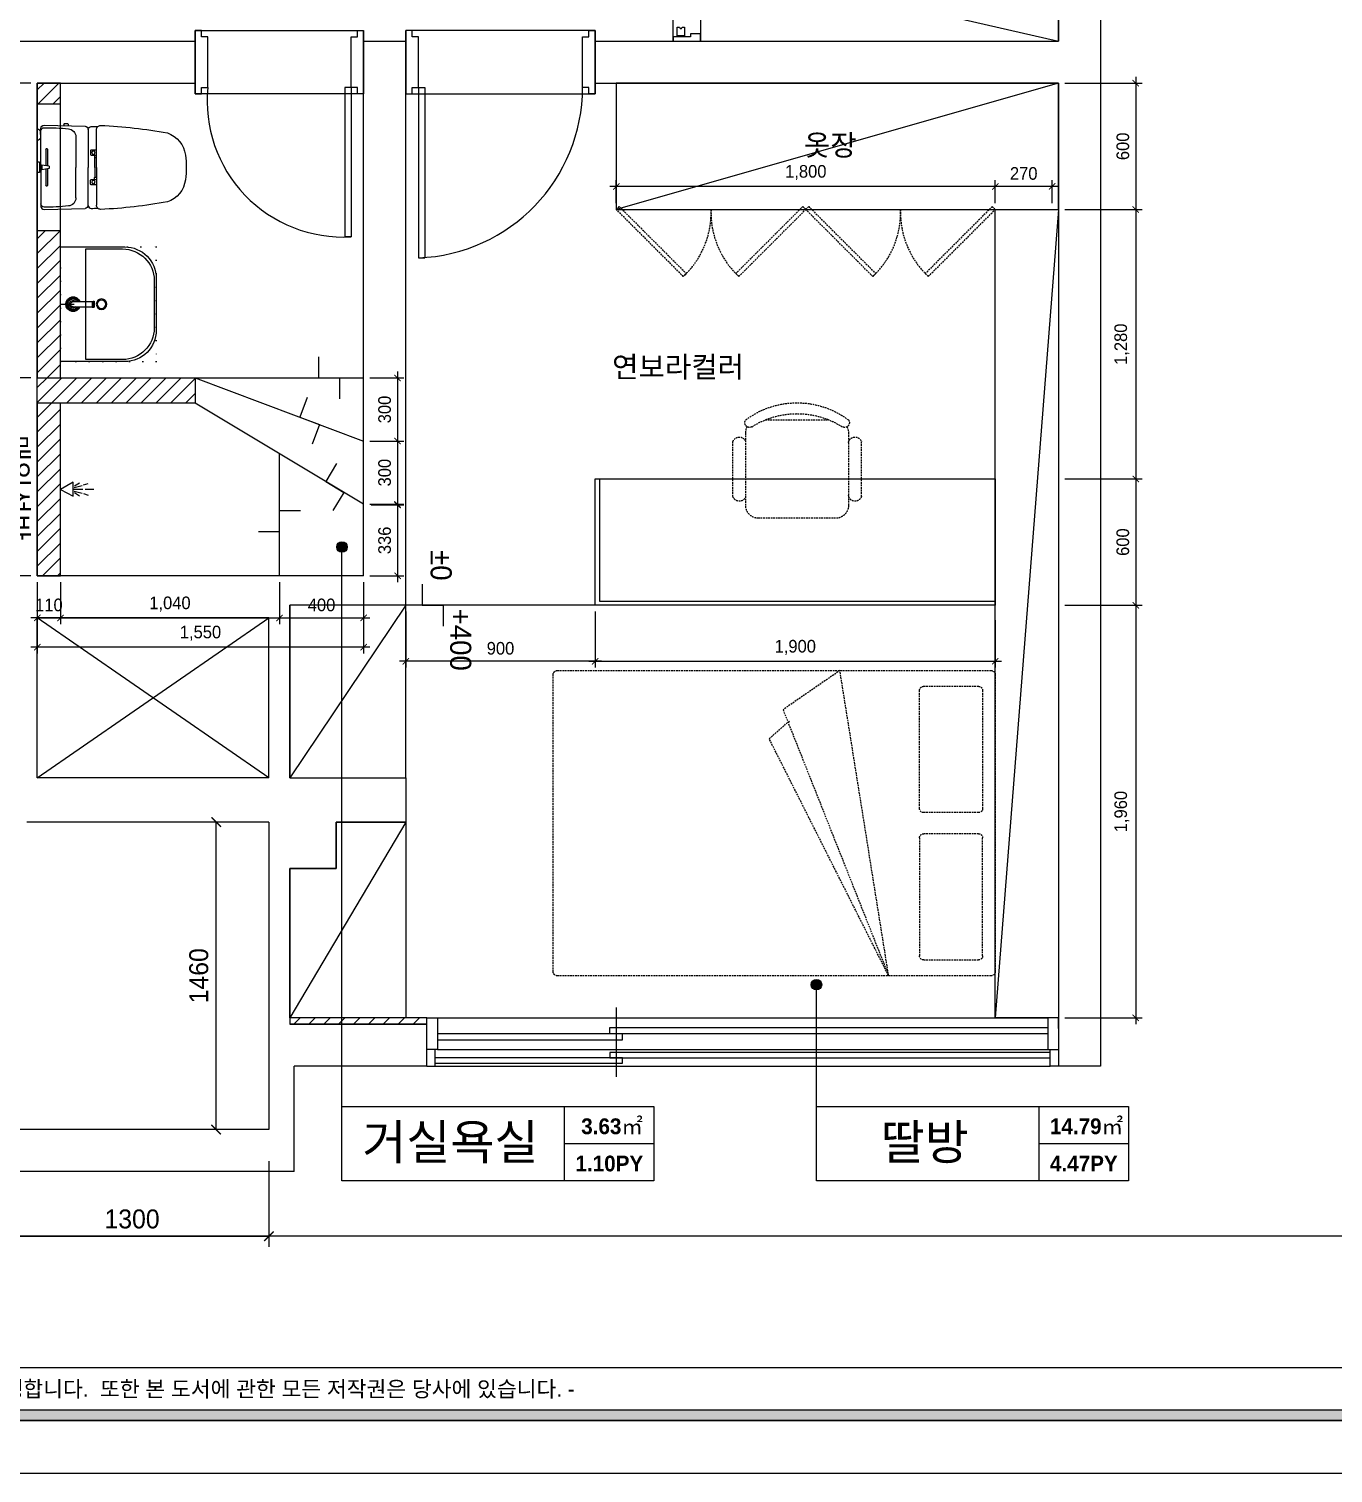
# Model space of a CAD drawing. Header units: millimetres. Extents: x -551172 to 232469, y -3435 to 261611.
# Drawn here: x 180061 to 186256, y 79203 to 86063 of the extents above; entities that cross this region are included whole.
import ezdxf
from ezdxf.enums import TextEntityAlignment as Align

# ---------------------------------------------------------------- set-up
doc = ezdxf.new("R2010")
doc.units = ezdxf.units.MM
doc.header["$LTSCALE"] = 10
doc.header["$PDMODE"] = 3
for name, pattern in [('DH-HID2', [1.2, 0.8, -0.4]), ('DOT', [6.35, 0, -6.35]), ('HIDDEN', [9.525, 6.35, -3.175])]:
    doc.linetypes.add(name, pattern=pattern)
doc.layers.get('DEFPOINTS').update_dxf_attribs({"color": 248})
for name, color, linetype in [('0-ELC TEXT', 7, 'Continuous'), ('03-TEXT', 3, 'Continuous'), ('03-WAL NEW', 3, 'Continuous'), ('06-FUR', 6, 'Continuous'), ('07-DIM WAL', 5, 'Continuous'), ('3.기호.계단선', 30, 'Continuous'), ('BATH', 4, 'Continuous'), ('C-HAT', 251, 'Continuous'), ('CO-BATH', 6, 'Continuous'), ('F-SYM', 7, 'Continuous'), ('fin', 5, 'Continuous'), ('FORM(YOURNAME)-11', 1, 'Continuous'), ('FU-FURM', 251, 'DH-HID2'), ('HL', 6, 'HIDDEN'), ('TOILET-1', 6, 'Continuous'), ('도면층2', 2, 'Continuous'), ('도면층4', 4, 'Continuous'), ('도면층5', 5, 'Continuous'), ('도면층8', 8, 'Continuous'), ('욕실설비', 3, 'Continuous')]:
    doc.layers.add(name, color=color, linetype=linetype)
doc.styles.add('HY 울릉도 L', font='')
doc.styles.add('YOURNAME', font='HY울릉도M.TTF')
doc.styles.add('넥슨고딕', font='NEXONLv1GothicBold.ttf')
doc.styles.add('코레일둥고', font='Korail_Round_Gothic_Medium.ttf')
doc.styles.get('HY 울릉도 L').set_extended_font_data('HY울릉도L')
doc.dimstyles.new('30', dxfattribs={"dimscale": 30, "dimtxt": 2, "dimasz": 1, "dimexe": 1, "dimexo": 1, "dimgap": 1, "dimtad": 1, "dimdec": 0, "dimrnd": 0.05, "dimdsep": 46, "dimlunit": 6, "dimtxsty": 'HY 울릉도 L', "dimblk": 'ARCHTICK', "dimcen": 2.5, "dimdle": 1, "dimclrd": 133, "dimclre": 133, "dimclrt": 30, "dimadec": 0, "dimazin": 0, "dimtfac": 1, "dimtdec": 0, "dimtix": 1, "dimtmove": 2, "dimatfit": 3, "dimldrblk": 'ARCHTICK', "dimfxl": 1, "dimlwd": -1, "dimlwe": -1, "dimarcsym": 0})
doc.dimstyles.new('YOURNAME-50', dxfattribs={"dimscale": 50, "dimtxt": 1.8, "dimasz": 0.9, "dimexe": 1, "dimexo": 3, "dimgap": 0.7, "dimtad": 1, "dimdec": 0, "dimzin": 0, "dimdsep": 46, "dimtxsty": 'YOURNAME', "dimblk": 'ARCHTICK', "dimcen": 0, "dimclrd": 1, "dimclre": 1, "dimclrt": 7, "dimadec": 0, "dimazin": 0, "dimtfac": 1, "dimtdec": 0, "dimtix": 1, "dimtmove": 2, "dimatfit": 3, "dimldrblk": 'ARCHTICK', "dimfxl": 1, "dimtolj": 1, "dimtzin": 0, "dimarcsym": 0})
pattern_1 = [(45, (0, 0), (-35.355339, 35.355339), [])]

# ---------------------------------------------------------------- blocks, each defined once
blk = doc.blocks.new('FORM-PLAN')
at = {"layer": 'FORM(YOURNAME)-11'}
h = blk.add_hatch(color=256, dxfattribs=at)
h.dxf.hatch_style = 1
h.paths.add_polyline_path([(-71444, 55115), (10556, 55115), (10556, 54915), (-71444, 54915)])
h.paths.add_polyline_path([(-71444, -2085), (10556, -2085), (10556, -2285), (-71444, -2285)])
at = {"layer": 'DEFPOINTS', "color": 158}
blk.add_line((1346, -1285), (-71444, -1285), dxfattribs=at)
for points in [[(-71444, -2285), (10556, -2285), (10556, 55115), (-71444, 55115)], [(-69444, 53115), (-64, 53115), (-64, 1215), (-69444, 1215)]]:
    blk.add_lwpolyline(points, close=True, dxfattribs=at)
at = {"layer": 'FORM(YOURNAME)-11', "color": 250}
blk.add_lwpolyline([(-72444, -3285), (11556, -3285), (11556, 56115), (-72444, 56115)], close=True, dxfattribs=at)
at = {"layer": 'FORM(YOURNAME)-11'}
blk.add_lwpolyline([(-71444, -2085), (10556, -2085), (10556, -2285), (-71444, -2285)], close=True, dxfattribs=at)
at = {"layer": 'FORM(YOURNAME)-11', "color": 1, "style": 'YOURNAME'}
blk.add_text("- 본 도서는 어떠한 경우에도 무단으로 도용할 수 없으며 도용시 '지적재산권' 보호에 관한 법률에 의거, 법적 분쟁이 발생합니다.  또한 본 도서에 관한 모든 저작권은 당사에 있습니다. -", height=300, dxfattribs=at).set_placement((-32990, -1685), align=Align.MIDDLE_CENTER)
at = {"layer": 'FORM(YOURNAME)-11', "color": 3, "style": 'YOURNAME'}
for tag, height, p in [('1', 450, (9905, 18188)), ('2', 450, (9905, 17544)), ('3', 450, (9905, 16257)), ('4', 450, (9905, 14326)), ('5', 515, (9905, 12009)), ('6', 515, (9905, 9757)), ('7', 515, (9905, 7504)), ('8', 515, (9905, 5252)), ('9', 515, (9905, 2999)), ('10', 515, (5655, 811)), ('11', 515, (9905, 747)), ('12', 515, (5655, -1441)), ('13', 515, (9905, -1441))]:
    blk.add_attdef(tag, text='', height=height, dxfattribs=at).set_placement(p, align=Align.MIDDLE_RIGHT)
blk = doc.blocks.new('_ArchTick')
at = {"color": 0, "linetype": 'ByBlock', "const_width": 0.15}
blk.add_lwpolyline([(-0.5, -0.5), (0.5, 0.5)], dxfattribs=at)
blk = doc.blocks.new('*D324')
at = {"layer": '07-DIM WAL', "color": 1, "lineweight": -2, "transparency": 16777216}
for p, q in [((179901.4, 80685.3), (179901.4, 80277.8)), ((181201.4, 80685.3), (181201.4, 80277.8)), ((179901.4, 80327.8), (181201.4, 80327.8))]:
    blk.add_line(p, q, dxfattribs=at)
at = {"layer": 'DEFPOINTS', "color": 0, "transparency": 16777216}
for p in [(179901.4, 80835.3), (181201.4, 80835.3), (181201.4, 80327.8)]:
    blk.add_point(p, dxfattribs=at)
at = {"layer": '07-DIM WAL', "color": 1, "lineweight": -2, "transparency": 16777216, "xscale": 45, "yscale": 45, "zscale": 45, "rotation": 180}
blk.add_blockref('_ArchTick', (179901.4, 80327.8), dxfattribs=at)
at = {"layer": '07-DIM WAL', "color": 1, "lineweight": -2, "transparency": 16777216, "xscale": 45, "yscale": 45, "zscale": 45}
blk.add_blockref('_ArchTick', (181201.4, 80327.8), dxfattribs=at)
at = {"layer": '07-DIM WAL', "color": 7, "transparency": 16777216, "insert": (180551.4, 80409.6), "char_height": 90, "attachment_point": 5, "style": 'YOURNAME'}
blk.add_mtext('\\A1;1300', dxfattribs=at)
blk = doc.blocks.new('*D326')
at = {"layer": '07-DIM WAL', "color": 1, "lineweight": -2, "transparency": 16777216}
for p, q in [((181051.4, 82295.3), (180900.6, 82295.3)), ((180950.6, 80835.3), (180950.6, 82295.3)), ((181051.4, 80835.3), (180900.6, 80835.3))]:
    blk.add_line(p, q, dxfattribs=at)
at = {"layer": 'DEFPOINTS', "color": 0, "transparency": 16777216}
for p in [(180950.6, 82295.3), (181201.4, 82295.3), (181201.4, 80835.3)]:
    blk.add_point(p, dxfattribs=at)
at = {"layer": '07-DIM WAL', "color": 1, "lineweight": -2, "transparency": 16777216, "xscale": 45, "yscale": 45, "zscale": 45}
for p, rotation in [((180950.6, 82295.3), 90), ((180950.6, 80835.3), 270)]:
    blk.add_blockref('_ArchTick', p, dxfattribs=dict(at, rotation=rotation))
at = {"layer": '07-DIM WAL', "color": 7, "transparency": 16777216, "insert": (180868.7, 81565.3), "char_height": 90, "attachment_point": 5, "rotation": 90, "style": 'YOURNAME'}
blk.add_mtext('\\A1;1460', dxfattribs=at)
blk = doc.blocks.new('F-701-1')
at = {"layer": 'FU-FURM'}
for p, q in [((-725, -506.5), (401, -1074)), ((539, -1008), (-725, -506.5)), ((-725, -506.5), (725, -738)), ((725, -738), (539, -1008)), ((401, -1074), (485, -978))]:
    blk.add_line(p, q, dxfattribs=at)
for points in [[(-705, -2100), (705, -2100, 0.414214), (725, -2080), (725, -20, 0.414214), (705, 0), (-705, 0, 0.414214), (-725, -20), (-725, -2080, 0.414214)], [(-70, -360), (-630, -360, -0.414214), (-650, -340), (-650, -80, -0.414214), (-630, -60), (-70, -60, -0.414214), (-50, -80), (-50, -340, -0.414214)], [(70, -360), (630, -360, 0.414214), (650, -340), (650, -80, 0.414214), (630, -60), (70, -60, 0.414214), (50, -80), (50, -340, 0.414214)]]:
    blk.add_lwpolyline(points, format="xyb", close=True, dxfattribs=at)
blk = doc.blocks.new('F-101')
at = {"layer": 'FU-FURM'}
for p, q in [((-248.3, 454), (-248.3, 454)), ((151.2, 467.4), (-151.2, 467.4)), ((-305.7, 104.1), (-305.7, 363.2)), ((-243.8, 406.4), (-243.8, 61)), ((243.8, 61), (243.8, 406.4)), ((304.8, 104.1), (304.8, 363.2)), ((-182.9, 0), (182.9, 0))]:
    blk.add_line(p, q, dxfattribs=at)
for centre, radius, start, end in [((0, 142.2), 406.4, 53.1301, 126.8699), ((0, 98), 399.1, 57.57575, 122.42425), ((-226, 454), 22.3, 143.30994, 302.02741), ((-182.9, 406.4), 61, 152.41556, 180), ((226, 454), 22.3, 237.97259, 36.69006), ((182.9, 406.4), 61, 0, 27.58444), ((-275.2, 354.3), 31.8, 9.29463, 163.7398), ((274.3, 354.3), 31.8, 16.2602, 163.7398), ((-275.2, 113), 31.8, 196.2602, 350.70537), ((274.3, 113), 31.8, 196.2602, 343.7398), ((-182.9, 61), 61, 180, 270), ((182.9, 61), 61, 270, 0)]:
    blk.add_arc(centre, radius, start, end, dxfattribs=at)
blk = doc.blocks.new('*D345')
at = {"layer": '06-FUR', "color": 133, "transparency": 16777216}
for p, q in [((185318.6, 85835.3), (185318.6, 85175.3)), ((184981.4, 85805.3), (185348.6, 85805.3)), ((184981.4, 85205.3), (185348.6, 85205.3))]:
    blk.add_line(p, q, dxfattribs=at)
at = {"layer": 'DEFPOINTS', "color": 0, "transparency": 16777216}
for p in [(184951.4, 85805.3), (184951.4, 85205.3), (185318.6, 85205.3)]:
    blk.add_point(p, dxfattribs=at)
at = {"layer": '06-FUR', "color": 133, "transparency": 16777216, "xscale": 30, "yscale": 30, "zscale": 30}
for p, rotation in [((185318.6, 85805.3), 90), ((185318.6, 85205.3), 270)]:
    blk.add_blockref('_ArchTick', p, dxfattribs=dict(at, rotation=rotation))
at = {"layer": '06-FUR', "color": 30, "transparency": 16777216, "insert": (185257.3, 85505.3), "char_height": 60, "attachment_point": 5, "rotation": 90, "style": 'HY 울릉도 L'}
blk.add_mtext('600', dxfattribs=at)
blk = doc.blocks.new('*D346')
at = {"layer": '06-FUR', "color": 133, "transparency": 16777216}
for p, q in [((185318.6, 85235.3), (185318.6, 83895.3)), ((184981.4, 85205.3), (185348.6, 85205.3)), ((184981.4, 83925.3), (185348.6, 83925.3))]:
    blk.add_line(p, q, dxfattribs=at)
at = {"layer": 'DEFPOINTS', "color": 0, "transparency": 16777216}
for p in [(184951.4, 85205.3), (184951.4, 83925.3), (185318.6, 83925.3)]:
    blk.add_point(p, dxfattribs=at)
at = {"layer": '06-FUR', "color": 133, "transparency": 16777216, "xscale": 30, "yscale": 30, "zscale": 30}
for p, rotation in [((185318.6, 85205.3), 90), ((185318.6, 83925.3), 270)]:
    blk.add_blockref('_ArchTick', p, dxfattribs=dict(at, rotation=rotation))
at = {"layer": '06-FUR', "color": 30, "transparency": 16777216, "insert": (185252.6, 84565.3), "char_height": 60, "attachment_point": 5, "rotation": 90, "style": 'HY 울릉도 L'}
blk.add_mtext('1,280', dxfattribs=at)
blk = doc.blocks.new('*D347')
at = {"layer": '06-FUR', "color": 133, "transparency": 16777216}
for p, q in [((184981.4, 83925.3), (185348.6, 83925.3)), ((185318.6, 83955.3), (185318.6, 83295.3)), ((184981.4, 83325.3), (185348.6, 83325.3))]:
    blk.add_line(p, q, dxfattribs=at)
at = {"layer": 'DEFPOINTS', "color": 0, "transparency": 16777216}
for p in [(184951.4, 83925.3), (184951.4, 83325.3), (185318.6, 83325.3)]:
    blk.add_point(p, dxfattribs=at)
at = {"layer": '06-FUR', "color": 133, "transparency": 16777216, "xscale": 30, "yscale": 30, "zscale": 30}
for p, rotation in [((185318.6, 83925.3), 90), ((185318.6, 83325.3), 270)]:
    blk.add_blockref('_ArchTick', p, dxfattribs=dict(at, rotation=rotation))
at = {"layer": '06-FUR', "color": 30, "transparency": 16777216, "insert": (185257.3, 83625.3), "char_height": 60, "attachment_point": 5, "rotation": 90, "style": 'HY 울릉도 L'}
blk.add_mtext('600', dxfattribs=at)
blk = doc.blocks.new('*D348')
at = {"layer": '06-FUR', "color": 133, "transparency": 16777216}
for p, q in [((185318.6, 83355.3), (185318.6, 81335.3)), ((184981.4, 83325.3), (185348.6, 83325.3)), ((184981.4, 81365.3), (185348.6, 81365.3))]:
    blk.add_line(p, q, dxfattribs=at)
at = {"layer": 'DEFPOINTS', "color": 0, "transparency": 16777216}
for p in [(184951.4, 83325.3), (184951.4, 81365.3), (185318.6, 81365.3)]:
    blk.add_point(p, dxfattribs=at)
at = {"layer": '06-FUR', "color": 133, "transparency": 16777216, "xscale": 30, "yscale": 30, "zscale": 30}
for p, rotation in [((185318.6, 83325.3), 90), ((185318.6, 81365.3), 270)]:
    blk.add_blockref('_ArchTick', p, dxfattribs=dict(at, rotation=rotation))
at = {"layer": '06-FUR', "color": 30, "transparency": 16777216, "insert": (185252.6, 82345.3), "char_height": 60, "attachment_point": 5, "rotation": 90, "style": 'HY 울릉도 L'}
blk.add_mtext('1,960', dxfattribs=at)
blk = doc.blocks.new('*D349')
at = {"layer": '06-FUR', "color": 133, "transparency": 16777216}
for p, q in [((182751.4, 83295.3), (182751.4, 83029.2)), ((184651.4, 83255.3), (184651.4, 83029.2)), ((182721.4, 83059.2), (184681.4, 83059.2))]:
    blk.add_line(p, q, dxfattribs=at)
at = {"layer": 'DEFPOINTS', "color": 0, "transparency": 16777216}
for p in [(182751.4, 83325.3), (184651.4, 83285.3), (184651.4, 83059.2)]:
    blk.add_point(p, dxfattribs=at)
at = {"layer": '06-FUR', "color": 133, "transparency": 16777216, "xscale": 30, "yscale": 30, "zscale": 30, "rotation": 180}
blk.add_blockref('_ArchTick', (182751.4, 83059.2), dxfattribs=at)
at = {"layer": '06-FUR', "color": 133, "transparency": 16777216, "xscale": 30, "yscale": 30, "zscale": 30}
blk.add_blockref('_ArchTick', (184651.4, 83059.2), dxfattribs=at)
at = {"layer": '06-FUR', "color": 30, "transparency": 16777216, "insert": (183701.4, 83125.2), "char_height": 60, "attachment_point": 5, "style": 'HY 울릉도 L'}
blk.add_mtext('1,900', dxfattribs=at)
blk = doc.blocks.new('*D350')
at = {"layer": '06-FUR', "color": 133, "transparency": 16777216}
for p, q in [((181851.4, 83295.3), (181851.4, 83029.2)), ((182751.4, 83295.3), (182751.4, 83029.2)), ((182781.4, 83059.2), (181821.4, 83059.2))]:
    blk.add_line(p, q, dxfattribs=at)
at = {"layer": 'DEFPOINTS', "color": 0, "transparency": 16777216}
for p in [(181851.4, 83325.3), (182751.4, 83325.3), (181851.4, 83059.2)]:
    blk.add_point(p, dxfattribs=at)
at = {"layer": '06-FUR', "color": 133, "transparency": 16777216, "xscale": 30, "yscale": 30, "zscale": 30, "rotation": 180}
blk.add_blockref('_ArchTick', (181851.4, 83059.2), dxfattribs=at)
at = {"layer": '06-FUR', "color": 133, "transparency": 16777216, "xscale": 30, "yscale": 30, "zscale": 30}
blk.add_blockref('_ArchTick', (182751.4, 83059.2), dxfattribs=at)
at = {"layer": '06-FUR', "color": 30, "transparency": 16777216, "insert": (182301.4, 83120.5), "char_height": 60, "attachment_point": 5, "style": 'HY 울릉도 L'}
blk.add_mtext('900', dxfattribs=at)
blk = doc.blocks.new('A$C4B2D31F0')
at = {"layer": 'fin', "color": 4}
for p, q in [((185, 690.9), (20.4, 690.9)), ((37.2, 692.3), (24.7, 692.3)), ((37.2, 692.3), (49.7, 692.3)), ((200.9, 690.9), (365.5, 690.9)), ((47.7, 523.7), (192.9, 523.7)), ((338.2, 523.7), (192.9, 523.7)), ((12.6, 465.9), (192.9, 465.9)), ((192.9, 426.6), (13.7, 426.6)), ((373.3, 465.9), (192.9, 465.9)), ((192.9, 426.6), (372.2, 426.6))]:
    blk.add_line(p, q, dxfattribs=at)
for points in [[(20.4, 690.9), (7.9, 690.9, 0.421209), (-7.1, 675.5), (-2.4, 480.5, 0.001659)], [(365.5, 690.9), (378, 690.9, -0.421209), (392.9, 675.5), (388.3, 480.5, -0.001659)], [(12.6, 465.9, 0.371724), (-1.8, 451.2, 0.003515), (-1, 420.3, 0.320541)], [(373.3, 465.9, -0.371724), (387.7, 451.2, -0.003515), (386.9, 420.3, -0.320541)]]:
    blk.add_lwpolyline(points, format="xyb", dxfattribs=at)
for centre, radius, start, end in [((20.4, 674.9), 16, 90, 179.31159), ((24.7, 707.3), 15, 180, 270), ((49.7, 707.3), 15, 270, 0), ((365.5, 674.9), 16, 0.68841, 90), ((1004.3, 663.1), 1000, 179.31159, 185.94375), ((-618.4, 663.1), 1000, 354.05625, 0.68841), ((49.4, 563.7), 40, 185.94375, 267.51291), ((336.5, 563.7), 40, 272.48709, 354.05625), ((12.6, 480.9), 15, 181.36509, 270), ((373.3, 480.9), 15, 270, 358.63491), ((13.7, 406.6), 20, 90, 182.3333), ((372.2, 406.6), 20, 357.6667, 90), ((2197.7, 495.6), 2205.9, 182.3333, 190.60807), ((-1811.8, 495.6), 2205.9, 349.39193, 357.6667), ((148.7, 128.9), 125.5, 198.2964, 263.42408), ((237.2, 128.9), 125.5, 276.57592, 341.7036), ((192.9, 405.9), 405.9, 261.69926, 270), ((192.9, 405.9), 405.9, 270, 278.30074)]:
    blk.add_arc(centre, radius, start, end, dxfattribs=at)
at = {"layer": 'HL', "linetype": 'Continuous'}
for p, q in [((168.9, 697.3), (168.9, 707.3)), ((168.9, 697.3), (216.9, 697.3)), ((186, 692.5), (180.6, 697.3)), ((181.6, 685.5), (186, 692.5)), ((186, 692.5), (199.9, 692.5)), ((199.9, 692.5), (205.3, 697.3)), ((204.3, 685.5), (199.9, 692.5)), ((216.9, 697.3), (216.9, 707.3)), ((106.4, 666.3), (184.4, 666.3)), ((106.4, 659.3), (185.5, 659.3)), ((187, 651.2), (181.6, 685.5)), ((181.6, 685.5), (204.3, 685.5)), ((187, 651.2), (198.9, 651.2)), ((198.9, 651.2), (204.3, 685.5)), ((200.4, 659.3), (279.4, 659.3)), ((201.4, 666.3), (279.4, 666.3)), ((-16, 576.9), (-16, 564.8)), ((-12, 580.9), (-4.8, 580.9)), ((-12, 560.8), (-4.3, 560.8)), ((192.9, 433.7), (146.6, 433.7)), ((192.9, 433.7), (239.3, 433.7))]:
    blk.add_line(p, q, dxfattribs=at)
for points in [[(110.4, 426.6), (110.4, 450.8, -0.414214), (114.4, 454.8), (130.9, 454.8, -0.414214), (134.9, 450.8), (134.9, 435.2), (134.9, 426.6)], [(134.9, 435.2), (144.6, 435.2, -0.414214), (146.6, 433.2), (146.6, 426.6)], [(251, 435.2), (241.3, 435.2, 0.414214), (239.3, 433.2), (239.3, 426.6)], [(275.5, 426.6), (275.5, 450.8, 0.414214), (271.5, 454.8), (255, 454.8, 0.414214), (251, 450.8), (251, 435.2), (251, 426.6)]]:
    blk.add_lwpolyline(points, format="xyb", dxfattribs=at)
for centre in [(122.9, 440.9), (262.9, 440.9)]:
    blk.add_circle(centre, 8, dxfattribs=at)
for centre, radius, start, end in [((106.4, 662.8), 3.5, 90, 270), ((279.4, 662.8), 3.5, 270, 90), ((-12, 576.9), 4, 90, 180), ((-12, 564.8), 4, 180, 270)]:
    blk.add_arc(centre, radius, start, end, dxfattribs=at)
blk = doc.blocks.new('B-003')
blk.add_line((0, 0), (0, -65))
at = {"layer": 'CO-BATH'}
for p, q in [((272.5, 0), (-272.5, 0)), ((272.5, -305), (272.5, 0)), ((-272.5, 0), (-272.5, -305)), ((-122.5, -455), (122.5, -455))]:
    blk.add_line(p, q, dxfattribs=at)
at = {"layer": 'CO-BATH', "color": 8}
for p, q in [((-12.5, -60), (-12.5, -150.5)), ((12.5, -60), (12.5, -150.5)), ((-262.5, -120), (-262.5, -295)), ((262.5, -120), (-262.5, -120)), ((262.5, -295), (262.5, -120)), ((-14.5, -155.5), (-14.5, -160.5)), ((-14.5, -160.5), (14.5, -160.5)), ((-13.5, -150.5), (-13.5, -155.5)), ((13.5, -150.5), (13.5, -155.5)), ((14.5, -155.5), (14.5, -160.5)), ((-112.5, -445), (112.5, -445))]:
    blk.add_line(p, q, dxfattribs=at)
at = {"layer": 'CO-BATH', "color": 251}
for p, q in [((-14.5, -155.5), (14.5, -155.5)), ((-13.5, -150.5), (13.5, -150.5))]:
    blk.add_line(p, q, dxfattribs=at)
at = {"layer": 'CO-BATH', "color": 8, "linetype": 'DOT'}
blk.add_lwpolyline([(-272.5, -455), (272.5, -455), (272.5, 0), (-272.5, 0)], close=True, dxfattribs=at)
at = {"layer": 'CO-BATH', "color": 8}
blk.add_circle((0, -195), 25, dxfattribs=at)
at = {"layer": 'CO-BATH', "color": 251}
blk.add_circle((0, -195), 20, dxfattribs=at)
at = {"layer": 'CO-BATH', "color": 8}
for centre, radius, start, end in [((0, -60), 35, 290.92481, 249.07514), ((0, -60), 12.5, 359.99998, 179.99998), ((-112.5, -295), 150, 180, 270), ((112.5, -295), 150, 270, 0)]:
    blk.add_arc(centre, radius, start, end, dxfattribs=at)
at = {"layer": 'CO-BATH', "color": 251}
for radius, start, end in [(30, 294.62429, 245.37566), (25, 299.99998, 239.99998), (18, 313.98294, 226.01701)]:
    blk.add_arc((0, -60), radius, start, end, dxfattribs=at)
at = {"layer": 'CO-BATH'}
for centre, start, end in [((-122.5, -305), 180, 270), ((122.5, -305), 270, 0)]:
    blk.add_arc(centre, 150, start, end, dxfattribs=at)
blk = doc.blocks.new('AC-8')
at = {"layer": 'BATH'}
for p, q in [((-50.8, 54), (-0.1, 142.7)), ((-0.1, 142.7), (45.4, 54)), ((45.4, 54), (-50.8, 54)), ((-24.7, 46.5), (-46.3, 12.2)), ((-13.5, 47.3), (-27.7, -7.9)), ((-1.6, 49.5), (-1.6, -10.8)), ((10.4, 47.3), (24.5, -7.9)), ((21.6, 46.5), (43.2, 12.2)), ((-31.4, -16.2), (-41.1, -49)), ((-1.6, -27.3), (-1.6, -88.5)), ((28.3, -16.2), (38, -49))]:
    blk.add_line(p, q, dxfattribs=at)
blk = doc.blocks.new('A$C1AC25B95')
at = {"layer": '욕실설비', "color": 8}
for p, q in [((28.3, 72.3), (28.3, 75)), ((53.3, 73.7), (53.3, 75))]:
    blk.add_line(p, q, dxfattribs=at)
at = {"layer": 'TOILET-1', "linetype": 'Continuous', "xscale": 0.873786407766195, "yscale": 0.873786407766195, "zscale": 0.873786407766195, "rotation": 180}
blk.add_blockref('AC-8', (39.7, 124.7), dxfattribs=at)
blk = doc.blocks.new('*D458')
at = {"layer": '06-FUR', "color": 133, "transparency": 16777216}
for p, q in [((180101.4, 83435.3), (180101.4, 83235.3)), ((180211.4, 83435.3), (180211.4, 83235.3)), ((180101.4, 83265.3), (180071.4, 83265.3)), ((180101.4, 83265.3), (180211.4, 83265.3)), ((180211.4, 83265.3), (180241.4, 83265.3))]:
    blk.add_line(p, q, dxfattribs=at)
at = {"layer": 'DEFPOINTS', "color": 0, "transparency": 16777216}
for p in [(180101.4, 83465.3), (180211.4, 83465.3), (180211.4, 83265.3)]:
    blk.add_point(p, dxfattribs=at)
at = {"layer": '06-FUR', "color": 133, "transparency": 16777216, "xscale": 30, "yscale": 30, "zscale": 30}
blk.add_blockref('_ArchTick', (180101.4, 83265.3), dxfattribs=at)
at = {"layer": '06-FUR', "color": 133, "transparency": 16777216, "xscale": 30, "yscale": 30, "zscale": 30, "rotation": 180}
blk.add_blockref('_ArchTick', (180211.4, 83265.3), dxfattribs=at)
at = {"layer": '06-FUR', "color": 30, "transparency": 16777216, "insert": (180156.4, 83326.6), "char_height": 60, "attachment_point": 5, "style": 'HY 울릉도 L'}
blk.add_mtext('110', dxfattribs=at)
blk = doc.blocks.new('*D459')
at = {"layer": '06-FUR', "color": 133, "transparency": 16777216}
for p, q in [((180211.4, 83435.3), (180211.4, 83235.3)), ((181251.4, 83435.3), (181251.4, 83235.3)), ((180181.4, 83265.3), (181281.4, 83265.3))]:
    blk.add_line(p, q, dxfattribs=at)
at = {"layer": 'DEFPOINTS', "color": 0, "transparency": 16777216}
for p in [(180211.4, 83465.3), (181251.4, 83465.3), (181251.4, 83265.3)]:
    blk.add_point(p, dxfattribs=at)
at = {"layer": '06-FUR', "color": 133, "transparency": 16777216, "xscale": 30, "yscale": 30, "zscale": 30, "rotation": 180}
blk.add_blockref('_ArchTick', (180211.4, 83265.3), dxfattribs=at)
at = {"layer": '06-FUR', "color": 133, "transparency": 16777216, "xscale": 30, "yscale": 30, "zscale": 30}
blk.add_blockref('_ArchTick', (181251.4, 83265.3), dxfattribs=at)
at = {"layer": '06-FUR', "color": 30, "transparency": 16777216, "insert": (180731.4, 83331.2), "char_height": 60, "attachment_point": 5, "style": 'HY 울릉도 L'}
blk.add_mtext('1,040', dxfattribs=at)
blk = doc.blocks.new('*D460')
at = {"layer": '06-FUR', "color": 133, "transparency": 16777216}
for p, q in [((181251.4, 83435.3), (181251.4, 83235.3)), ((181651.4, 83435.3), (181651.4, 83235.3)), ((181221.4, 83265.3), (181681.4, 83265.3))]:
    blk.add_line(p, q, dxfattribs=at)
at = {"layer": 'DEFPOINTS', "color": 0, "transparency": 16777216}
for p in [(181251.4, 83465.3), (181651.4, 83465.3), (181651.4, 83265.3)]:
    blk.add_point(p, dxfattribs=at)
at = {"layer": '06-FUR', "color": 133, "transparency": 16777216, "xscale": 30, "yscale": 30, "zscale": 30, "rotation": 180}
blk.add_blockref('_ArchTick', (181251.4, 83265.3), dxfattribs=at)
at = {"layer": '06-FUR', "color": 133, "transparency": 16777216, "xscale": 30, "yscale": 30, "zscale": 30}
blk.add_blockref('_ArchTick', (181651.4, 83265.3), dxfattribs=at)
at = {"layer": '06-FUR', "color": 30, "transparency": 16777216, "insert": (181451.4, 83326.6), "char_height": 60, "attachment_point": 5, "style": 'HY 울릉도 L'}
blk.add_mtext('400', dxfattribs=at)
blk = doc.blocks.new('*D461')
at = {"layer": '06-FUR', "color": 133, "transparency": 16777216}
for p, q in [((180101.4, 83435.3), (180101.4, 83096.8)), ((181651.4, 83435.3), (181651.4, 83096.8)), ((181681.4, 83126.8), (180071.4, 83126.8))]:
    blk.add_line(p, q, dxfattribs=at)
at = {"layer": 'DEFPOINTS', "color": 0, "transparency": 16777216}
for p in [(180101.4, 83465.3), (181651.4, 83465.3), (180101.4, 83126.8)]:
    blk.add_point(p, dxfattribs=at)
at = {"layer": '06-FUR', "color": 133, "transparency": 16777216, "xscale": 30, "yscale": 30, "zscale": 30, "rotation": 180}
blk.add_blockref('_ArchTick', (180101.4, 83126.8), dxfattribs=at)
at = {"layer": '06-FUR', "color": 133, "transparency": 16777216, "xscale": 30, "yscale": 30, "zscale": 30}
blk.add_blockref('_ArchTick', (181651.4, 83126.8), dxfattribs=at)
at = {"layer": '06-FUR', "color": 30, "transparency": 16777216, "insert": (180876.4, 83192.7), "char_height": 60, "attachment_point": 5, "style": 'HY 울릉도 L'}
blk.add_mtext('1,550', dxfattribs=at)
blk = doc.blocks.new('*D462')
at = {"layer": '06-FUR', "color": 133, "transparency": 16777216}
for p, q in [((181681.4, 84405.3), (181842.4, 84405.3)), ((181812.4, 84435.3), (181812.4, 84075.3)), ((181681.4, 84105.3), (181842.4, 84105.3))]:
    blk.add_line(p, q, dxfattribs=at)
at = {"layer": 'DEFPOINTS', "color": 0, "transparency": 16777216}
for p in [(181651.4, 84405.3), (181651.4, 84105.3), (181812.4, 84105.3)]:
    blk.add_point(p, dxfattribs=at)
at = {"layer": '06-FUR', "color": 133, "transparency": 16777216, "xscale": 30, "yscale": 30, "zscale": 30}
for p, rotation in [((181812.4, 84405.3), 90), ((181812.4, 84105.3), 270)]:
    blk.add_blockref('_ArchTick', p, dxfattribs=dict(at, rotation=rotation))
at = {"layer": '06-FUR', "color": 30, "transparency": 16777216, "insert": (181751.1, 84255.3), "char_height": 60, "attachment_point": 5, "rotation": 90, "style": 'HY 울릉도 L'}
blk.add_mtext('300', dxfattribs=at)
blk = doc.blocks.new('*D463')
at = {"layer": '06-FUR', "color": 133, "transparency": 16777216}
for p, q in [((181812.4, 84135.3), (181812.4, 83775.3)), ((181681.4, 84105.3), (181842.4, 84105.3)), ((181681.4, 83805.3), (181842.4, 83805.3))]:
    blk.add_line(p, q, dxfattribs=at)
at = {"layer": 'DEFPOINTS', "color": 0, "transparency": 16777216}
for p in [(181651.4, 84105.3), (181651.4, 83805.3), (181812.4, 83805.3)]:
    blk.add_point(p, dxfattribs=at)
at = {"layer": '06-FUR', "color": 133, "transparency": 16777216, "xscale": 30, "yscale": 30, "zscale": 30}
for p, rotation in [((181812.4, 84105.3), 90), ((181812.4, 83805.3), 270)]:
    blk.add_blockref('_ArchTick', p, dxfattribs=dict(at, rotation=rotation))
at = {"layer": '06-FUR', "color": 30, "transparency": 16777216, "insert": (181751.1, 83955.3), "char_height": 60, "attachment_point": 5, "rotation": 90, "style": 'HY 울릉도 L'}
blk.add_mtext('300', dxfattribs=at)
blk = doc.blocks.new('*D464')
at = {"layer": '06-FUR', "color": 133, "transparency": 16777216}
for p, q in [((181687.4, 83801.7), (181842.4, 83801.7)), ((181812.4, 83831.7), (181812.4, 83435.3)), ((181681.4, 83465.3), (181842.4, 83465.3))]:
    blk.add_line(p, q, dxfattribs=at)
at = {"layer": 'DEFPOINTS', "color": 0, "transparency": 16777216}
for p in [(181657.4, 83801.7), (181651.4, 83465.3), (181812.4, 83465.3)]:
    blk.add_point(p, dxfattribs=at)
at = {"layer": '06-FUR', "color": 133, "transparency": 16777216, "xscale": 30, "yscale": 30, "zscale": 30}
for p, rotation in [((181812.4, 83801.7), 90), ((181812.4, 83465.3), 270)]:
    blk.add_blockref('_ArchTick', p, dxfattribs=dict(at, rotation=rotation))
at = {"layer": '06-FUR', "color": 30, "transparency": 16777216, "insert": (181751.1, 83633.5), "char_height": 60, "attachment_point": 5, "rotation": 90, "style": 'HY 울릉도 L'}
blk.add_mtext('336', dxfattribs=at)
blk = doc.blocks.new('*D465')
at = {"layer": '06-FUR', "color": 133, "transparency": 16777216}
for p, q in [((180071.4, 84405.3), (179871.4, 84405.3)), ((179901.4, 84435.3), (179901.4, 83435.3)), ((180071.4, 83465.3), (179871.4, 83465.3))]:
    blk.add_line(p, q, dxfattribs=at)
at = {"layer": 'DEFPOINTS', "color": 0, "transparency": 16777216}
for p in [(180101.4, 84405.3), (179901.4, 83465.3), (180101.4, 83465.3)]:
    blk.add_point(p, dxfattribs=at)
at = {"layer": '06-FUR', "color": 133, "transparency": 16777216, "xscale": 30, "yscale": 30, "zscale": 30}
for p, rotation in [((179901.4, 84405.3), 90), ((179901.4, 83465.3), 270)]:
    blk.add_blockref('_ArchTick', p, dxfattribs=dict(at, rotation=rotation))
at = {"layer": '06-FUR', "color": 30, "transparency": 16777216, "insert": (179840.1, 83935.3), "char_height": 60, "attachment_point": 5, "rotation": 90, "style": 'HY 울릉도 L'}
blk.add_mtext('940', dxfattribs=at)
blk = doc.blocks.new('*D466')
at = {"layer": '06-FUR', "color": 133, "transparency": 16777216}
for p, q in [((179901.4, 84375.3), (179901.4, 85835.3)), ((180071.4, 85805.3), (179871.4, 85805.3)), ((180071.4, 84405.3), (179871.4, 84405.3))]:
    blk.add_line(p, q, dxfattribs=at)
at = {"layer": 'DEFPOINTS', "color": 0, "transparency": 16777216}
for p in [(179901.4, 85805.3), (180101.4, 85805.3), (180101.4, 84405.3)]:
    blk.add_point(p, dxfattribs=at)
at = {"layer": '06-FUR', "color": 133, "transparency": 16777216, "xscale": 30, "yscale": 30, "zscale": 30}
for p, rotation in [((179901.4, 85805.3), 90), ((179901.4, 84405.3), 270)]:
    blk.add_blockref('_ArchTick', p, dxfattribs=dict(at, rotation=rotation))
at = {"layer": '06-FUR', "color": 30, "transparency": 16777216, "insert": (179835.4, 85105.3), "char_height": 60, "attachment_point": 5, "rotation": 90, "style": 'HY 울릉도 L'}
blk.add_mtext('1,400', dxfattribs=at)
blk = doc.blocks.new('*D473')
at = {"layer": '06-FUR', "color": 133, "transparency": 16777216}
for p, q in [((184651.4, 85235.3), (184651.4, 85345)), ((184921.4, 85235.3), (184921.4, 85345)), ((184951.4, 85315), (184621.4, 85315))]:
    blk.add_line(p, q, dxfattribs=at)
at = {"layer": 'DEFPOINTS', "color": 0, "transparency": 16777216}
for p in [(184651.4, 85315), (184651.4, 85205.3), (184921.4, 85205.3)]:
    blk.add_point(p, dxfattribs=at)
at = {"layer": '06-FUR', "color": 133, "transparency": 16777216, "xscale": 30, "yscale": 30, "zscale": 30, "rotation": 180}
blk.add_blockref('_ArchTick', (184651.4, 85315), dxfattribs=at)
at = {"layer": '06-FUR', "color": 133, "transparency": 16777216, "xscale": 30, "yscale": 30, "zscale": 30}
blk.add_blockref('_ArchTick', (184921.4, 85315), dxfattribs=at)
at = {"layer": '06-FUR', "color": 30, "transparency": 16777216, "insert": (184786.4, 85376.3), "char_height": 60, "attachment_point": 5, "style": 'HY 울릉도 L'}
blk.add_mtext('270', dxfattribs=at)
blk = doc.blocks.new('*D474')
at = {"layer": '06-FUR', "color": 133, "transparency": 16777216}
for p, q in [((182851.4, 85235.3), (182851.4, 85345)), ((184651.4, 85235.3), (184651.4, 85345)), ((184681.4, 85315), (182821.4, 85315))]:
    blk.add_line(p, q, dxfattribs=at)
at = {"layer": 'DEFPOINTS', "color": 0, "transparency": 16777216}
for p in [(182851.4, 85315), (182851.4, 85205.3), (184651.4, 85205.3)]:
    blk.add_point(p, dxfattribs=at)
at = {"layer": '06-FUR', "color": 133, "transparency": 16777216, "xscale": 30, "yscale": 30, "zscale": 30, "rotation": 180}
blk.add_blockref('_ArchTick', (182851.4, 85315), dxfattribs=at)
at = {"layer": '06-FUR', "color": 133, "transparency": 16777216, "xscale": 30, "yscale": 30, "zscale": 30}
blk.add_blockref('_ArchTick', (184651.4, 85315), dxfattribs=at)
at = {"layer": '06-FUR', "color": 30, "transparency": 16777216, "insert": (183751.4, 85381), "char_height": 60, "attachment_point": 5, "style": 'HY 울릉도 L'}
blk.add_mtext('1,800', dxfattribs=at)

msp = doc.modelspace()

# ---------------------------------------------------------------- hatches: boundary and pattern name
at = {"layer": '0-ELC TEXT'}
h = msp.add_hatch(color=256, dxfattribs=at)
h.dxf.hatch_style = 1
edge = h.paths.add_edge_path()
edge.add_arc((181548.4, 83601.9), 25, 0, 360)
h = msp.add_hatch(color=256, dxfattribs=at)
h.dxf.hatch_style = 1
edge = h.paths.add_edge_path()
edge.add_arc((183801.8, 81522.9), 25, -90, 270)
at = {"layer": 'C-HAT'}
h = msp.add_hatch(dxfattribs=at)
h.set_pattern_fill('_USER', color=256, scale=50, angle=45, pattern_type=0)
h.set_pattern_definition(pattern_1)
h.paths.add_polyline_path([(180211.4, 85805.3), (180101.4, 85805.3), (180101.4, 85705.3), (180211.4, 85705.3)])
h.paths.add_polyline_path([(180211.4, 85105.3), (180101.4, 85105.3), (180101.4, 84405.3), (180211.4, 84405.3)])
h = msp.add_hatch(dxfattribs=at)
h.set_pattern_fill('_USER', color=256, scale=50, angle=45, pattern_type=0)
h.set_pattern_definition(pattern_1)
h.paths.add_polyline_path([(180851.4, 84285.3), (180101.4, 84285.3), (180101.4, 84405.3), (180851.4, 84405.3)])
h = msp.add_hatch(dxfattribs=at)
h.set_pattern_fill('_USER', color=256, scale=50, angle=45, pattern_type=0)
h.set_pattern_definition(pattern_1)
h.paths.add_polyline_path([(180211.4, 84285.3), (180101.4, 84285.3), (180101.4, 83465.3), (180211.4, 83465.3)])
h = msp.add_hatch(dxfattribs=at)
h.set_pattern_fill('_USER', color=256, scale=50, angle=45, pattern_type=0)
h.set_pattern_definition(pattern_1)
h.paths.add_polyline_path([(181951.4, 81365.3), (181301.4, 81365.3), (181301.4, 81335.3), (181951.4, 81335.3)])

# ---------------------------------------------------------------- linework, layer by layer
at = {"layer": '0-ELC TEXT'}
for p, q in [((181548.4, 80944.7), (181548.4, 83601.9)), ((183801.8, 80944.7), (183801.8, 81522.9)), ((182605.6, 80591), (182605.6, 80944.7)), ((184859, 80591), (184859, 80944.7)), ((182605.6, 80767.8), (183030.3, 80767.8)), ((184859, 80767.8), (185283.7, 80767.8))]:
    msp.add_line(p, q, dxfattribs=at)
for points in [[(181548.4, 80944.7), (183030.3, 80944.7), (183030.3, 80591), (181548.4, 80591)], [(183801.8, 80944.7), (185283.7, 80944.7), (185283.7, 80591), (183801.8, 80591)]]:
    msp.add_lwpolyline(points, close=True, dxfattribs=at)
for centre in [(181548.4, 83601.9), (183801.8, 81522.9)]:
    msp.add_circle(centre, 25, dxfattribs=at)
at = {"layer": '03-WAL NEW'}
for p, q in [((180211.4, 85705.3), (180101.4, 85705.3)), ((180101.4, 85105.3), (180211.4, 85105.3)), ((180211.4, 84405.3), (181651.4, 84405.3)), ((180851.4, 84405.3), (181651.4, 84105.3)), ((181651.4, 83805.3), (180851.4, 84285.3)), ((181251.4, 83465.3), (181251.4, 84045.3))]:
    msp.add_line(p, q, dxfattribs=at)
for points in [[(180211.4, 85805.3), (180101.4, 85805.3), (180101.4, 84405.3), (180211.4, 84405.3)], [(180851.4, 84285.3), (180101.4, 84285.3), (180101.4, 84405.3), (180851.4, 84405.3)], [(180211.4, 84285.3), (180101.4, 84285.3), (180101.4, 83465.3), (180211.4, 83465.3)], [(181951.4, 81365.3), (181301.4, 81365.3), (181301.4, 81335.3), (181951.4, 81335.3)]]:
    msp.add_lwpolyline(points, close=True, dxfattribs=at)
at = {"layer": '06-FUR'}
for p, q in [((183251.4, 86395.3), (184951.4, 86005.3)), ((182751.4, 83325.3), (181851.4, 83325.3))]:
    msp.add_line(p, q, dxfattribs=at)
for points in [[(184951.4, 86395.3), (183251.4, 86395.3), (183251.4, 86005.3), (184951.4, 86005.3)], [(182851.4, 85205.3), (184951.4, 85205.3), (184951.4, 85805.3), (182851.4, 85805.3)], [(184651.4, 85205.3), (184951.4, 85205.3), (184951.4, 81365.3), (184651.4, 81365.3)], [(182751.4, 83925.3), (184651.4, 83925.3), (184651.4, 83325.3), (182751.4, 83325.3)], [(181851.4, 83325.3), (181301.4, 83325.3), (181301.4, 82505.3), (181851.4, 82505.3)]]:
    msp.add_lwpolyline(points, close=True, dxfattribs=at)
for points in [[(184951.4, 85805.3), (182851.4, 85205.3)], [(184951.4, 85205.3), (184651.4, 81365.3)], [(182771.4, 83925.3), (182771.4, 83345.3), (184651.4, 83345.3)], [(181851.4, 83325.3), (181301.4, 82505.3)], [(181851.4, 82295.3), (181851.4, 81365.3), (181301.4, 81365.3), (181301.4, 82075.3), (181521.4, 82075.3), (181521.4, 82295.3), (181851.4, 82295.3), (181301.4, 81365.3)]]:
    msp.add_lwpolyline(points, dxfattribs=at)
at = {"layer": '3.기호.계단선'}
for points in [[(181436.8, 84505.3), (181436.8, 84405.3), (181536.8, 84405.3), (181536.8, 84305.3)], [(181383, 84312.7), (181347.9, 84219.1), (181441.5, 84184), (181406.4, 84090.4)], [(181522.8, 83999), (181471.4, 83913.3), (181557.1, 83861.8), (181505.7, 83776.1)], [(181151.4, 83675.3), (181251.4, 83675.3), (181251.4, 83775.3), (181351.4, 83775.3)], [(181929.3, 83425.3), (181929.3, 83325.3), (182029.3, 83325.3), (182029.3, 83225.3)]]:
    msp.add_lwpolyline(points, dxfattribs=at)
at = {"layer": 'FU-FURM'}
for points in [[(183169.6, 84887.1), (182851.4, 85205.3), (182865.5, 85219.4), (183183.7, 84901.2)], [(183433.2, 84887.1), (183751.4, 85205.3), (183737.2, 85219.4), (183419, 84901.2)], [(184069.6, 84887.1), (183751.4, 85205.3), (183765.5, 85219.4), (184083.7, 84901.2)], [(184333.2, 84887.1), (184651.4, 85205.3), (184637.2, 85219.4), (184319, 84901.2)]]:
    msp.add_lwpolyline(points, close=True, dxfattribs=at)
for centre, start, end in [((182887.1, 85190.8), 314.30897, 1.99931), ((183715.7, 85190.8), 178.00069, 225.69103), ((183787.1, 85190.8), 314.30897, 1.99931), ((184615.7, 85190.8), 178.00069, 225.69103)]:
    msp.add_arc(centre, 414.6, start, end, dxfattribs=at)
at = {"layer": '도면층2'}
for p, q in [((184951.4, 86395.3), (184951.4, 86005.3)), ((185151.4, 86395.3), (185151.4, 81135.3)), ((179901.4, 86005.3), (180851.4, 86005.3)), ((180851.4, 85805.3), (180851.4, 86005.3)), ((181651.4, 83465.3), (181651.4, 86005.3)), ((181651.4, 86005.3), (181851.4, 86005.3)), ((181651.4, 86005.3), (181851.4, 86005.3)), ((181851.4, 83325.3), (181851.4, 86005.3)), ((182751.4, 86005.3), (184951.4, 86005.3)), ((182751.4, 85805.3), (182751.4, 86005.3)), ((180101.4, 83465.3), (180101.4, 85805.3)), ((180101.4, 85805.3), (180851.4, 85805.3)), ((182751.4, 85805.3), (184951.4, 85805.3)), ((184951.4, 85805.3), (184951.4, 81135.3)), ((181651.4, 83465.3), (180101.4, 83465.3)), ((181301.4, 82505.3), (181301.4, 83325.3)), ((181851.4, 83325.3), (181301.4, 83325.3)), ((180101.4, 82505.3), (180101.4, 83265.3)), ((181201.4, 83265.3), (180101.4, 83265.3)), ((181201.4, 82505.3), (180101.4, 83265.3)), ((180101.4, 82505.3), (181201.4, 83265.3)), ((181201.4, 82505.3), (181201.4, 83265.3)), ((181201.4, 82505.3), (180101.4, 82505.3)), ((181301.4, 82505.3), (181851.4, 82505.3)), ((181851.4, 82505.3), (181851.4, 82295.3)), ((181201.4, 82295.3), (180051.4, 82295.3)), ((181201.4, 82295.3), (181201.4, 80835.3)), ((181851.4, 82295.3), (181521.4, 82295.3)), ((181521.4, 82295.3), (181521.4, 82075.3)), ((181301.4, 82075.3), (181301.4, 81335.3)), ((181521.4, 82075.3), (181301.4, 82075.3)), ((181951.4, 81335.3), (181301.4, 81335.3)), ((181951.4, 81135.3), (181951.4, 81335.3)), ((181321.4, 80635.3), (181321.4, 81135.3)), ((181951.4, 81135.3), (181321.4, 81135.3)), ((185151.4, 81135.3), (184951.4, 81135.3)), ((181201.4, 80835.3), (180011.4, 80835.3)), ((181321.4, 80635.3), (180011.4, 80635.3))]:
    msp.add_line(p, q, dxfattribs=at)
at = {"layer": '도면층4'}
for p, q in [((180851.4, 86055.3), (181651.4, 86055.3)), ((180851.4, 85755.3), (180851.4, 86055.3)), ((181651.4, 86055.3), (181651.4, 85755.3)), ((181651.4, 85755.3), (181651.4, 86055.3)), ((182751.4, 86055.3), (181851.4, 86055.3)), ((181851.4, 86055.3), (181851.4, 85755.3)), ((181851.4, 85755.3), (181851.4, 86055.3)), ((182751.4, 85755.3), (182751.4, 86055.3)), ((181561.4, 85785.3), (181561.4, 85075.9)), ((181591.4, 85785.3), (181561.4, 85785.3)), ((181591.4, 85785.3), (181591.4, 85075.3)), ((181911.4, 85785.3), (181911.4, 84975.3)), ((181911.4, 85785.3), (181941.4, 85785.3)), ((181941.4, 85785.3), (181941.4, 84975.9)), ((181651.4, 85755.3), (180851.4, 85755.3)), ((181851.4, 85755.3), (182751.4, 85755.3)), ((181591.4, 85075.3), (181561.4, 85075.3)), ((181911.4, 84975.3), (181941.4, 84975.3)), ((182851.4, 81415.3), (182851.4, 81085.3)), ((182001.4, 81365.3), (184901.4, 81365.3)), ((182001.4, 81215.3), (184901.4, 81215.3)), ((181991.4, 81135.3), (184911.4, 81135.3))]:
    msp.add_line(p, q, dxfattribs=at)
for points in [[(180851.4, 85755.3), (180881.4, 85755.3), (180881.4, 85785.3), (180911.4, 85785.3), (180911.4, 86025.3), (180881.4, 86025.3), (180881.4, 86055.3), (180851.4, 86055.3), (180851.4, 85755.3)], [(181651.4, 85755.3), (181621.4, 85755.3), (181621.4, 85785.3), (181591.4, 85785.3), (181591.4, 86025.3), (181621.4, 86025.3), (181621.4, 86055.3), (181651.4, 86055.3), (181651.4, 85755.3)], [(181851.4, 85755.3), (181881.4, 85755.3), (181881.4, 85785.3), (181911.4, 85785.3), (181911.4, 86025.3), (181881.4, 86025.3), (181881.4, 86055.3), (181851.4, 86055.3), (181851.4, 85755.3)], [(182751.4, 85755.3), (182721.4, 85755.3), (182721.4, 85785.3), (182691.4, 85785.3), (182691.4, 86025.3), (182721.4, 86025.3), (182721.4, 86055.3), (182751.4, 86055.3), (182751.4, 85755.3)], [(181951.4, 81315.3), (181951.4, 81365.3), (182001.4, 81365.3), (182001.4, 81215.3), (181951.4, 81215.3)], [(184901.4, 81290.3), (182821.4, 81290.3), (182821.4, 81320.3), (184901.4, 81320.3)], [(184951.4, 81315.3), (184951.4, 81365.3), (184901.4, 81365.3), (184901.4, 81215.3), (184951.4, 81215.3)], [(182001.4, 81260.3), (182881.4, 81260.3), (182881.4, 81290.3), (182001.4, 81290.3)], [(181951.4, 81135.3), (181991.4, 81135.3), (181991.4, 81215.3)], [(181991.4, 81150.3), (182881.4, 81150.3), (182881.4, 81175.3), (181991.4, 81175.3)], [(184911.4, 81200.3), (182821.4, 81200.3), (182821.4, 81175.3), (184911.4, 81175.3)], [(184951.4, 81135.3), (184911.4, 81135.3), (184911.4, 81215.3)]]:
    msp.add_lwpolyline(points, dxfattribs=at)
at = {"layer": '도면층5'}
for centre, radius, start, end in [((181553.9, 85720.5), 645.8, 174.24437, 273.32764), ((181881.4, 85785.3), 810, 272.12255, 0)]:
    msp.add_arc(centre, radius, start, end, dxfattribs=at)
at = {"layer": '도면층8'}
for p, q in [((183121.4, 86005.3), (183121.4, 87535.3)), ((183251.4, 87514.9), (183251.4, 86040.4))]:
    msp.add_line(p, q, dxfattribs=at)
msp.add_lwpolyline([(183240.8, 86005.3), (183251.4, 86005.3), (183251.4, 86040.4), (183203.3, 86040.4), (183203.3, 86025.7), (183121.4, 86025.7), (183121.4, 86005.3), (183240.8, 86005.3)], dxfattribs=at)
msp.add_lwpolyline([(183163.7, 86071.3), (183175.4, 86071.3), (183175.4, 86030.4), (183140.4, 86030.4), (183140.4, 86071.3), (183152.1, 86071.3), (183154.1, 86064.8), (183161.7, 86064.8)], close=True, dxfattribs=at)

# ---------------------------------------------------------------- block references
at = {"xscale": -1, "rotation": 90}
msp.add_blockref('A$C4B2D31F0', (180808.7, 85598.3), dxfattribs=at)
at = {"layer": '06-FUR', "xscale": -0.7874015748031495, "yscale": 0.7874015748031495, "zscale": 0.7874015748031495, "rotation": 270}
msp.add_blockref('A$C1AC25B95', (180211.4, 83844), dxfattribs=at)
at = {"layer": '07-DIM WAL', "xscale": -1, "rotation": 90}
msp.add_blockref('B-003', (180211.4, 84755.3), dxfattribs=at)
at = {"layer": 'F-SYM', "xscale": 0.2500000000000001, "yscale": 0.2500000000000001, "zscale": 0.2500000000000001}
msp.add_blockref('FORM-PLAN', (187099.9, 80024), dxfattribs=at)
at = {"layer": 'FU-FURM', "xscale": -1}
msp.add_blockref('F-101', (183710, 83738.4), dxfattribs=at)
at = {"layer": 'FU-FURM', "xscale": -1, "rotation": 270}
msp.add_blockref('F-701-1', (184651.4, 82290.3), dxfattribs=at)

# ---------------------------------------------------------------- texts
at = {"layer": '0-ELC TEXT', "style": '코레일둥고'}
for s, p in [('옷장', (183742.5, 85461.4)), ('연보라컬러', (182831.1, 84407.5))]:
    msp.add_text(s, height=100, dxfattribs=at).set_placement(p)
msp.add_text('매입선반', height=100, rotation=270, dxfattribs=at).set_placement((179959.3, 84134.8))
at = {"layer": '03-TEXT'}
for s, height, style, p in [('3.63㎡', 75, '넥슨고딕', (182831.3, 80812.9)), ('14.79㎡', 75, '넥슨고딕', (185084.7, 80812.9)), ('거실욕실', 166.67, '코레일둥고', (182063.1, 80692.5)), ('딸방', 166.67, '코레일둥고', (184316.5, 80692.5)), ('1.10PY', 75, '넥슨고딕', (182818.4, 80636)), ('4.47PY', 75, '넥슨고딕', (185071.9, 80636))]:
    msp.add_text(s, height=height, dxfattribs=dict(at, style=style)).set_placement(p, align=Align.CENTER)
at = {"layer": '3.기호.계단선', "style": '코레일둥고'}
for s, p in [('±0', (181969.5, 83587.1)), ('+400', (182062.3, 83308.8))]:
    msp.add_text(s, height=100, rotation=270, dxfattribs=at).set_placement(p)

# ---------------------------------------------------------------- dimensions: what is measured, and where the dimension line sits
at = {"layer": '06-FUR'}
for base, p1, p2, picture, middle in [((179901.4, 85805.3), (180101.4, 84405.3), (180101.4, 85805.3), '*D466', (179835.4, 85105.3)), ((185318.6, 85205.3), (184951.4, 85805.3), (184951.4, 85205.3), '*D345', (185257.3, 85505.3)), ((185318.6, 83925.3), (184951.4, 85205.3), (184951.4, 83925.3), '*D346', (185252.6, 84565.3)), ((179901.4, 83465.3), (180101.4, 84405.3), (180101.4, 83465.3), '*D465', (179840.1, 83935.3)), ((181812.4, 84105.3), (181651.4, 84405.3), (181651.4, 84105.3), '*D462', (181751.1, 84255.3)), ((181812.4, 83805.3), (181651.4, 84105.3), (181651.4, 83805.3), '*D463', (181751.1, 83955.3)), ((185318.6, 83325.3), (184951.4, 83925.3), (184951.4, 83325.3), '*D347', (185257.3, 83625.3)), ((181812.4, 83465.3), (181657.4, 83801.7), (181651.4, 83465.3), '*D464', (181751.1, 83633.5)), ((185318.6, 81365.3), (184951.4, 83325.3), (184951.4, 81365.3), '*D348', (185252.6, 82345.3))]:
    dim = msp.add_linear_dim(base=base, p1=p1, p2=p2, angle=90, dimstyle='30', dxfattribs=at)
    dim.commit()
    dim.dimension.update_dxf_attribs({"geometry": picture, "text_midpoint": middle})
for base, p1, p2, picture, middle in [((182851.4, 85315), (184651.4, 85205.3), (182851.4, 85205.3), '*D474', (183751.4, 85381)), ((184651.4, 85315), (184921.4, 85205.3), (184651.4, 85205.3), '*D473', (184786.4, 85376.3)), ((180211.4, 83265.3), (180101.4, 83465.3), (180211.4, 83465.3), '*D458', (180156.4, 83326.6)), ((180101.4, 83126.8), (181651.4, 83465.3), (180101.4, 83465.3), '*D461', (180876.4, 83192.7)), ((181251.4, 83265.3), (180211.4, 83465.3), (181251.4, 83465.3), '*D459', (180731.4, 83331.2)), ((181651.4, 83265.3), (181251.4, 83465.3), (181651.4, 83465.3), '*D460', (181451.4, 83326.6)), ((181851.4, 83059.2), (182751.4, 83325.3), (181851.4, 83325.3), '*D350', (182301.4, 83120.5)), ((184651.4, 83059.2), (182751.4, 83325.3), (184651.4, 83285.3), '*D349', (183701.4, 83125.2))]:
    dim = msp.add_linear_dim(base=base, p1=p1, p2=p2, dimstyle='30', dxfattribs=at)
    dim.commit()
    dim.dimension.update_dxf_attribs({"geometry": picture, "text_midpoint": middle})
at = {"layer": '07-DIM WAL'}
for base, p1, p2, angle, picture, middle in [((180950.6, 82295.3), (181201.4, 80835.3), (181201.4, 82295.3), 90, '*D326', (180868.7, 81565.3)), ((181201.4, 80327.8), (179901.4, 80835.3), (181201.4, 80835.3), 180, '*D324', (180551.4, 80409.6))]:
    dim = msp.add_linear_dim(base=base, p1=p1, p2=p2, angle=angle, dimstyle='YOURNAME-50', dxfattribs=at)
    dim.commit()
    dim.dimension.update_dxf_attribs({"geometry": picture, "text_midpoint": middle})

doc.saveas('drawing.dxf')
